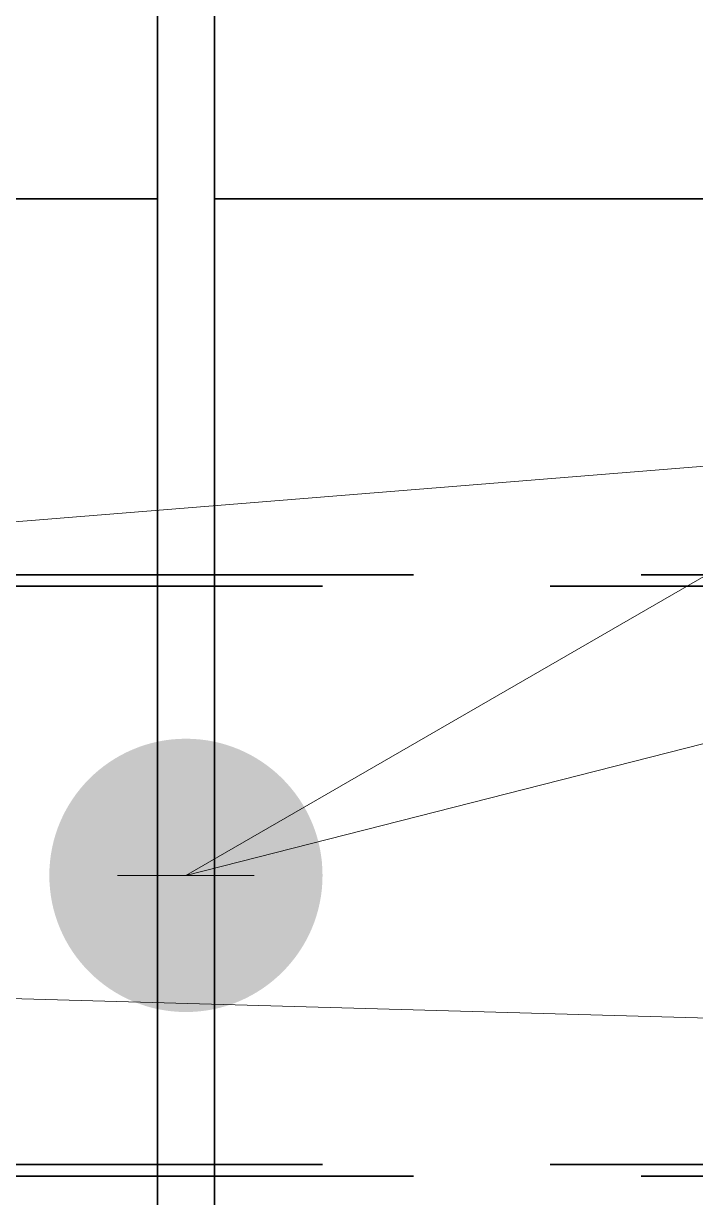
# Model space of a CAD drawing. Header units: millimetres. Extents: x 0 to 2382, y 0 to 420.
# Drawn here: x 181.08 to 184.03, y 228.29 to 233.45 of the extents above; entities that cross this region are included whole.
import ezdxf

# ---------------------------------------------------------------- set-up
doc = ezdxf.new("R2010")
doc.units = ezdxf.units.MM
doc.linetypes.add('IRAM-E-TRAZOS', pattern=[5, 4, -1])
doc.linetypes.add('IRAM-F-TRAZO-PUNTO', pattern=[20, 15, -2, 1, -2])
for name, color, linetype, lineweight in [('02-OCULTA', 4, 'IRAM-E-TRAZOS', 35), ('03-EJE', 1, 'IRAM-F-TRAZO-PUNTO', 18), ('08-FINA', 5, 'CONTINUOUS', 18)]:
    doc.layers.add(name, color=color, linetype=linetype, lineweight=lineweight)

msp = doc.modelspace()

# ---------------------------------------------------------------- hatches: boundary and pattern name
at = {"layer": '08-FINA'}
h = msp.add_hatch(color=7, dxfattribs=at)
h.dxf.hatch_style = 1
edge = h.paths.add_edge_path()
edge.add_arc((181.7909, 229.7094), 0.6, 0, 360)
h = msp.add_hatch(color=7, dxfattribs=at)
h.dxf.hatch_style = 1
edge = h.paths.add_edge_path()
edge.add_arc((181.7909, 229.7094), 0.6, 0, 360)

# ---------------------------------------------------------------- linework, layer by layer
at = {"layer": '02-OCULTA'}
for p, q in [((178.7909, 232.6794), (181.6659, 232.6794)), ((181.9159, 232.6794), (184.7909, 232.6794)), ((178.7909, 231.0294), (184.7909, 231.0294)), ((138.3909, 230.9794), (185.1909, 230.9794)), ((138.3909, 228.4394), (185.1909, 228.4394)), ((178.7909, 228.3894), (184.7909, 228.3894))]:
    msp.add_line(p, q, dxfattribs=at)
for points in [[(181.6659, 233.4914), (181.6659, 233.4294), (181.6659, 233.3674), (181.6659, 233.3054), (181.6659, 233.2434), (181.6659, 233.1814), (181.6659, 233.1194), (181.6659, 233.0574), (181.6659, 232.9954), (181.6659, 232.9334), (181.6659, 232.8714), (181.6659, 232.8094), (181.6659, 232.7474), (181.6659, 232.6854), (181.6659, 232.6234), (181.6659, 232.5614), (181.6659, 232.4994), (181.6659, 232.4374), (181.6659, 232.3754), (181.6659, 232.3134), (181.6659, 232.2514), (181.6659, 232.1894), (181.6659, 232.1274), (181.6659, 232.0654), (181.6659, 232.0034), (181.6659, 231.9414), (181.6659, 231.8794), (181.6659, 231.8174), (181.6659, 231.7554), (181.6659, 231.6934), (181.6659, 231.6314), (181.6659, 231.5694), (181.6659, 231.5074), (181.6659, 231.4454), (181.6659, 231.3834), (181.6659, 231.3214), (181.6659, 231.2594), (181.6659, 231.1974), (181.6659, 231.1354), (181.6659, 231.0734), (181.6659, 231.0114), (181.6659, 230.9494), (181.6659, 230.8874), (181.6659, 230.8254), (181.6659, 230.7634), (181.6659, 230.7014), (181.6659, 230.6394), (181.6659, 230.5774), (181.6659, 230.5154), (181.6659, 230.4534), (181.6659, 230.3914), (181.6659, 230.3294), (181.6659, 230.2674), (181.6659, 230.2054), (181.6659, 230.1434), (181.6659, 230.0814), (181.6659, 230.0194), (181.6659, 229.9574), (181.6659, 229.8954), (181.6659, 229.8334), (181.6659, 229.7714), (181.6659, 229.7094), (181.6659, 229.6474), (181.6659, 229.5854), (181.6659, 229.5234), (181.6659, 229.4614), (181.6659, 229.3994), (181.6659, 229.3374), (181.6659, 229.2754), (181.6659, 229.2134), (181.6659, 229.1514), (181.6659, 229.0894), (181.6659, 229.0274), (181.6659, 228.9654), (181.6659, 228.9034), (181.6659, 228.8414), (181.6659, 228.7794), (181.6659, 228.7174), (181.6659, 228.6554), (181.6659, 228.5934), (181.6659, 228.5314), (181.6659, 228.4694), (181.6659, 228.4074), (181.6659, 228.3454), (181.6659, 228.2834)], [(181.6659, 228.2834), (181.6659, 228.3454), (181.6659, 228.4074), (181.6659, 228.4694), (181.6659, 228.5314), (181.6659, 228.5934), (181.6659, 228.6554), (181.6659, 228.7174), (181.6659, 228.7794), (181.6659, 228.8414), (181.6659, 228.9034), (181.6659, 228.9654), (181.6659, 229.0274), (181.6659, 229.0894), (181.6659, 229.1514), (181.6659, 229.2134), (181.6659, 229.2754), (181.6659, 229.3374), (181.6659, 229.3994), (181.6659, 229.4614), (181.6659, 229.5234), (181.6659, 229.5854), (181.6659, 229.6474), (181.6659, 229.7094), (181.6659, 229.7714), (181.6659, 229.8334), (181.6659, 229.8954), (181.6659, 229.9574), (181.6659, 230.0194), (181.6659, 230.0814), (181.6659, 230.1434), (181.6659, 230.2054), (181.6659, 230.2674), (181.6659, 230.3294), (181.6659, 230.3914), (181.6659, 230.4534), (181.6659, 230.5154), (181.6659, 230.5774), (181.6659, 230.6394), (181.6659, 230.7014), (181.6659, 230.7634), (181.6659, 230.8254), (181.6659, 230.8874), (181.6659, 230.9494), (181.6659, 231.0114), (181.6659, 231.0734), (181.6659, 231.1354), (181.6659, 231.1974), (181.6659, 231.2594), (181.6659, 231.3214), (181.6659, 231.3834), (181.6659, 231.4454), (181.6659, 231.5074), (181.6659, 231.5694), (181.6659, 231.6314), (181.6659, 231.6934), (181.6659, 231.7554), (181.6659, 231.8174), (181.6659, 231.8794), (181.6659, 231.9414), (181.6659, 232.0034), (181.6659, 232.0654), (181.6659, 232.1274), (181.6659, 232.1894), (181.6659, 232.2514), (181.6659, 232.3134), (181.6659, 232.3754), (181.6659, 232.4374), (181.6659, 232.4994), (181.6659, 232.5614), (181.6659, 232.6234), (181.6659, 232.6854), (181.6659, 232.7474), (181.6659, 232.8094), (181.6659, 232.8714), (181.6659, 232.9334), (181.6659, 232.9954), (181.6659, 233.0574), (181.6659, 233.1194), (181.6659, 233.1814), (181.6659, 233.2434), (181.6659, 233.3054), (181.6659, 233.3674), (181.6659, 233.4294), (181.6659, 233.4914)], [(181.9159, 233.4914), (181.9159, 233.4294), (181.9159, 233.3674), (181.9159, 233.3054), (181.9159, 233.2434), (181.9159, 233.1814), (181.9159, 233.1194), (181.9159, 233.0574), (181.9159, 232.9954), (181.9159, 232.9334), (181.9159, 232.8714), (181.9159, 232.8094), (181.9159, 232.7474), (181.9159, 232.6854), (181.9159, 232.6234), (181.9159, 232.5614), (181.9159, 232.4994), (181.9159, 232.4374), (181.9159, 232.3754), (181.9159, 232.3134), (181.9159, 232.2514), (181.9159, 232.1894), (181.9159, 232.1274), (181.9159, 232.0654), (181.9159, 232.0034), (181.9159, 231.9414), (181.9159, 231.8794), (181.9159, 231.8174), (181.9159, 231.7554), (181.9159, 231.6934), (181.9159, 231.6314), (181.9159, 231.5694), (181.9159, 231.5074), (181.9159, 231.4454), (181.9159, 231.3834), (181.9159, 231.3214), (181.9159, 231.2594), (181.9159, 231.1974), (181.9159, 231.1354), (181.9159, 231.0734), (181.9159, 231.0114), (181.9159, 230.9494), (181.9159, 230.8874), (181.9159, 230.8254), (181.9159, 230.7634), (181.9159, 230.7014), (181.9159, 230.6394), (181.9159, 230.5774), (181.9159, 230.5154), (181.9159, 230.4534), (181.9159, 230.3914), (181.9159, 230.3294), (181.9159, 230.2674), (181.9159, 230.2054), (181.9159, 230.1434), (181.9159, 230.0814), (181.9159, 230.0194), (181.9159, 229.9574), (181.9159, 229.8954), (181.9159, 229.8334), (181.9159, 229.7714), (181.9159, 229.7094), (181.9159, 229.6474), (181.9159, 229.5854), (181.9159, 229.5234), (181.9159, 229.4614), (181.9159, 229.3994), (181.9159, 229.3374), (181.9159, 229.2754), (181.9159, 229.2134), (181.9159, 229.1514), (181.9159, 229.0894), (181.9159, 229.0274), (181.9159, 228.9654), (181.9159, 228.9034), (181.9159, 228.8414), (181.9159, 228.7794), (181.9159, 228.7174), (181.9159, 228.6554), (181.9159, 228.5934), (181.9159, 228.5314), (181.9159, 228.4694), (181.9159, 228.4074), (181.9159, 228.3454), (181.9159, 228.2834)], [(181.9159, 228.2834), (181.9159, 228.3454), (181.9159, 228.4074), (181.9159, 228.4694), (181.9159, 228.5314), (181.9159, 228.5934), (181.9159, 228.6554), (181.9159, 228.7174), (181.9159, 228.7794), (181.9159, 228.8414), (181.9159, 228.9034), (181.9159, 228.9654), (181.9159, 229.0274), (181.9159, 229.0894), (181.9159, 229.1514), (181.9159, 229.2134), (181.9159, 229.2754), (181.9159, 229.3374), (181.9159, 229.3994), (181.9159, 229.4614), (181.9159, 229.5234), (181.9159, 229.5854), (181.9159, 229.6474), (181.9159, 229.7094), (181.9159, 229.7714), (181.9159, 229.8334), (181.9159, 229.8954), (181.9159, 229.9574), (181.9159, 230.0194), (181.9159, 230.0814), (181.9159, 230.1434), (181.9159, 230.2054), (181.9159, 230.2674), (181.9159, 230.3294), (181.9159, 230.3914), (181.9159, 230.4534), (181.9159, 230.5154), (181.9159, 230.5774), (181.9159, 230.6394), (181.9159, 230.7014), (181.9159, 230.7634), (181.9159, 230.8254), (181.9159, 230.8874), (181.9159, 230.9494), (181.9159, 231.0114), (181.9159, 231.0734), (181.9159, 231.1354), (181.9159, 231.1974), (181.9159, 231.2594), (181.9159, 231.3214), (181.9159, 231.3834), (181.9159, 231.4454), (181.9159, 231.5074), (181.9159, 231.5694), (181.9159, 231.6314), (181.9159, 231.6934), (181.9159, 231.7554), (181.9159, 231.8174), (181.9159, 231.8794), (181.9159, 231.9414), (181.9159, 232.0034), (181.9159, 232.0654), (181.9159, 232.1274), (181.9159, 232.1894), (181.9159, 232.2514), (181.9159, 232.3134), (181.9159, 232.3754), (181.9159, 232.4374), (181.9159, 232.4994), (181.9159, 232.5614), (181.9159, 232.6234), (181.9159, 232.6854), (181.9159, 232.7474), (181.9159, 232.8094), (181.9159, 232.8714), (181.9159, 232.9334), (181.9159, 232.9954), (181.9159, 233.0574), (181.9159, 233.1194), (181.9159, 233.1814), (181.9159, 233.2434), (181.9159, 233.3054), (181.9159, 233.3674), (181.9159, 233.4294), (181.9159, 233.4914)], [(181.6659, 232.6794), (181.6659, 232.629), (181.6659, 232.5787), (181.6659, 232.5284), (181.6659, 232.478), (181.6659, 232.4277), (181.6659, 232.3773), (181.6659, 232.327), (181.6659, 232.2767), (181.6659, 232.2263), (181.6659, 232.176), (181.6659, 232.1256), (181.6659, 232.0753), (181.6659, 232.025), (181.6659, 231.9746), (181.6659, 231.9243), (181.6659, 231.8739), (181.6659, 231.8236), (181.6659, 231.7733), (181.6659, 231.7229), (181.6659, 231.6726), (181.6659, 231.6222), (181.6659, 231.5719), (181.6659, 231.5216), (181.6659, 231.4712), (181.6659, 231.4209), (181.6659, 231.3706), (181.6659, 231.3202), (181.6659, 231.2699), (181.6659, 231.2195), (181.6659, 231.1692), (181.6659, 231.1189), (181.6659, 231.0685), (181.6659, 231.0182), (181.6659, 230.9678), (181.6659, 230.9175), (181.6659, 230.8672), (181.6659, 230.8168), (181.6659, 230.7665), (181.6659, 230.7161), (181.6659, 230.6658), (181.6659, 230.6155), (181.6659, 230.5651), (181.6659, 230.5148), (181.6659, 230.4645), (181.6659, 230.4141), (181.6659, 230.3638), (181.6659, 230.3134), (181.6659, 230.2631), (181.6659, 230.2128), (181.6659, 230.1624), (181.6659, 230.1121), (181.6659, 230.0617), (181.6659, 230.0114), (181.6659, 229.9611), (181.6659, 229.9107), (181.6659, 229.8604), (181.6659, 229.81), (181.6659, 229.7597), (181.6659, 229.7094), (181.6659, 229.659), (181.6659, 229.6087), (181.6659, 229.5584), (181.6659, 229.508), (181.6659, 229.4577), (181.6659, 229.4073), (181.6659, 229.357), (181.6659, 229.3067), (181.6659, 229.2563), (181.6659, 229.206), (181.6659, 229.1556), (181.6659, 229.1053), (181.6659, 229.055), (181.6659, 229.0046), (181.6659, 228.9543), (181.6659, 228.9039), (181.6659, 228.8536), (181.6659, 228.8033), (181.6659, 228.7529), (181.6659, 228.7026), (181.6659, 228.6522), (181.6659, 228.6019), (181.6659, 228.5516), (181.6659, 228.5012), (181.6659, 228.4509), (181.6659, 228.4006), (181.6659, 228.3502), (181.6659, 228.2999), (181.6659, 228.2495)], [(181.6659, 228.2495), (181.6659, 228.2999), (181.6659, 228.3502), (181.6659, 228.4006), (181.6659, 228.4509), (181.6659, 228.5012), (181.6659, 228.5516), (181.6659, 228.6019), (181.6659, 228.6522), (181.6659, 228.7026), (181.6659, 228.7529), (181.6659, 228.8033), (181.6659, 228.8536), (181.6659, 228.9039), (181.6659, 228.9543), (181.6659, 229.0046), (181.6659, 229.055), (181.6659, 229.1053), (181.6659, 229.1556), (181.6659, 229.206), (181.6659, 229.2563), (181.6659, 229.3067), (181.6659, 229.357), (181.6659, 229.4073), (181.6659, 229.4577), (181.6659, 229.508), (181.6659, 229.5584), (181.6659, 229.6087), (181.6659, 229.659), (181.6659, 229.7094), (181.6659, 229.7597), (181.6659, 229.81), (181.6659, 229.8604), (181.6659, 229.9107), (181.6659, 229.9611), (181.6659, 230.0114), (181.6659, 230.0617), (181.6659, 230.1121), (181.6659, 230.1624), (181.6659, 230.2128), (181.6659, 230.2631), (181.6659, 230.3134), (181.6659, 230.3638), (181.6659, 230.4141), (181.6659, 230.4645), (181.6659, 230.5148), (181.6659, 230.5651), (181.6659, 230.6155), (181.6659, 230.6658), (181.6659, 230.7161), (181.6659, 230.7665), (181.6659, 230.8168), (181.6659, 230.8672), (181.6659, 230.9175), (181.6659, 230.9678), (181.6659, 231.0182), (181.6659, 231.0685), (181.6659, 231.1189), (181.6659, 231.1692), (181.6659, 231.2195), (181.6659, 231.2699), (181.6659, 231.3202), (181.6659, 231.3706), (181.6659, 231.4209), (181.6659, 231.4712), (181.6659, 231.5216), (181.6659, 231.5719), (181.6659, 231.6222), (181.6659, 231.6726), (181.6659, 231.7229), (181.6659, 231.7733), (181.6659, 231.8236), (181.6659, 231.8739), (181.6659, 231.9243), (181.6659, 231.9746), (181.6659, 232.025), (181.6659, 232.0753), (181.6659, 232.1256), (181.6659, 232.176), (181.6659, 232.2263), (181.6659, 232.2767), (181.6659, 232.327), (181.6659, 232.3773), (181.6659, 232.4277), (181.6659, 232.478), (181.6659, 232.5284), (181.6659, 232.5787), (181.6659, 232.629), (181.6659, 232.6794)], [(181.9159, 232.6794), (181.9159, 232.629), (181.9159, 232.5787), (181.9159, 232.5284), (181.9159, 232.478), (181.9159, 232.4277), (181.9159, 232.3773), (181.9159, 232.327), (181.9159, 232.2767), (181.9159, 232.2263), (181.9159, 232.176), (181.9159, 232.1256), (181.9159, 232.0753), (181.9159, 232.025), (181.9159, 231.9746), (181.9159, 231.9243), (181.9159, 231.8739), (181.9159, 231.8236), (181.9159, 231.7733), (181.9159, 231.7229), (181.9159, 231.6726), (181.9159, 231.6222), (181.9159, 231.5719), (181.9159, 231.5216), (181.9159, 231.4712), (181.9159, 231.4209), (181.9159, 231.3706), (181.9159, 231.3202), (181.9159, 231.2699), (181.9159, 231.2195), (181.9159, 231.1692), (181.9159, 231.1189), (181.9159, 231.0685), (181.9159, 231.0182), (181.9159, 230.9678), (181.9159, 230.9175), (181.9159, 230.8672), (181.9159, 230.8168), (181.9159, 230.7665), (181.9159, 230.7161), (181.9159, 230.6658), (181.9159, 230.6155), (181.9159, 230.5651), (181.9159, 230.5148), (181.9159, 230.4645), (181.9159, 230.4141), (181.9159, 230.3638), (181.9159, 230.3134), (181.9159, 230.2631), (181.9159, 230.2128), (181.9159, 230.1624), (181.9159, 230.1121), (181.9159, 230.0617), (181.9159, 230.0114), (181.9159, 229.9611), (181.9159, 229.9107), (181.9159, 229.8604), (181.9159, 229.81), (181.9159, 229.7597), (181.9159, 229.7094), (181.9159, 229.659), (181.9159, 229.6087), (181.9159, 229.5584), (181.9159, 229.508), (181.9159, 229.4577), (181.9159, 229.4073), (181.9159, 229.357), (181.9159, 229.3067), (181.9159, 229.2563), (181.9159, 229.206), (181.9159, 229.1556), (181.9159, 229.1053), (181.9159, 229.055), (181.9159, 229.0046), (181.9159, 228.9543), (181.9159, 228.9039), (181.9159, 228.8536), (181.9159, 228.8033), (181.9159, 228.7529), (181.9159, 228.7026), (181.9159, 228.6522), (181.9159, 228.6019), (181.9159, 228.5516), (181.9159, 228.5012), (181.9159, 228.4509), (181.9159, 228.4006), (181.9159, 228.3502), (181.9159, 228.2999), (181.9159, 228.2495)], [(181.9159, 228.2495), (181.9159, 228.2999), (181.9159, 228.3502), (181.9159, 228.4006), (181.9159, 228.4509), (181.9159, 228.5012), (181.9159, 228.5516), (181.9159, 228.6019), (181.9159, 228.6522), (181.9159, 228.7026), (181.9159, 228.7529), (181.9159, 228.8033), (181.9159, 228.8536), (181.9159, 228.9039), (181.9159, 228.9543), (181.9159, 229.0046), (181.9159, 229.055), (181.9159, 229.1053), (181.9159, 229.1556), (181.9159, 229.206), (181.9159, 229.2563), (181.9159, 229.3067), (181.9159, 229.357), (181.9159, 229.4073), (181.9159, 229.4577), (181.9159, 229.508), (181.9159, 229.5584), (181.9159, 229.6087), (181.9159, 229.659), (181.9159, 229.7094), (181.9159, 229.7597), (181.9159, 229.81), (181.9159, 229.8604), (181.9159, 229.9107), (181.9159, 229.9611), (181.9159, 230.0114), (181.9159, 230.0617), (181.9159, 230.1121), (181.9159, 230.1624), (181.9159, 230.2128), (181.9159, 230.2631), (181.9159, 230.3134), (181.9159, 230.3638), (181.9159, 230.4141), (181.9159, 230.4645), (181.9159, 230.5148), (181.9159, 230.5651), (181.9159, 230.6155), (181.9159, 230.6658), (181.9159, 230.7161), (181.9159, 230.7665), (181.9159, 230.8168), (181.9159, 230.8672), (181.9159, 230.9175), (181.9159, 230.9678), (181.9159, 231.0182), (181.9159, 231.0685), (181.9159, 231.1189), (181.9159, 231.1692), (181.9159, 231.2195), (181.9159, 231.2699), (181.9159, 231.3202), (181.9159, 231.3706), (181.9159, 231.4209), (181.9159, 231.4712), (181.9159, 231.5216), (181.9159, 231.5719), (181.9159, 231.6222), (181.9159, 231.6726), (181.9159, 231.7229), (181.9159, 231.7733), (181.9159, 231.8236), (181.9159, 231.8739), (181.9159, 231.9243), (181.9159, 231.9746), (181.9159, 232.025), (181.9159, 232.0753), (181.9159, 232.1256), (181.9159, 232.176), (181.9159, 232.2263), (181.9159, 232.2767), (181.9159, 232.327), (181.9159, 232.3773), (181.9159, 232.4277), (181.9159, 232.478), (181.9159, 232.5284), (181.9159, 232.5787), (181.9159, 232.629), (181.9159, 232.6794)]]:
    msp.add_lwpolyline(points, dxfattribs=at)
at = {"layer": '03-EJE'}
msp.add_line((141.4909, 229.7094), (182.0909, 229.7094), dxfattribs=at)
at = {"layer": '08-FINA'}
for p, q in [((201.7261, 241.2105), (181.7909, 229.7094)), ((211.3144, 237.2228), (181.7909, 229.7094)), ((201.2038, 232.8878), (161.7909, 229.7094)), ((211.1924, 228.3217), (161.7909, 229.7094))]:
    msp.add_line(p, q, dxfattribs=at)

doc.saveas('drawing.dxf')
